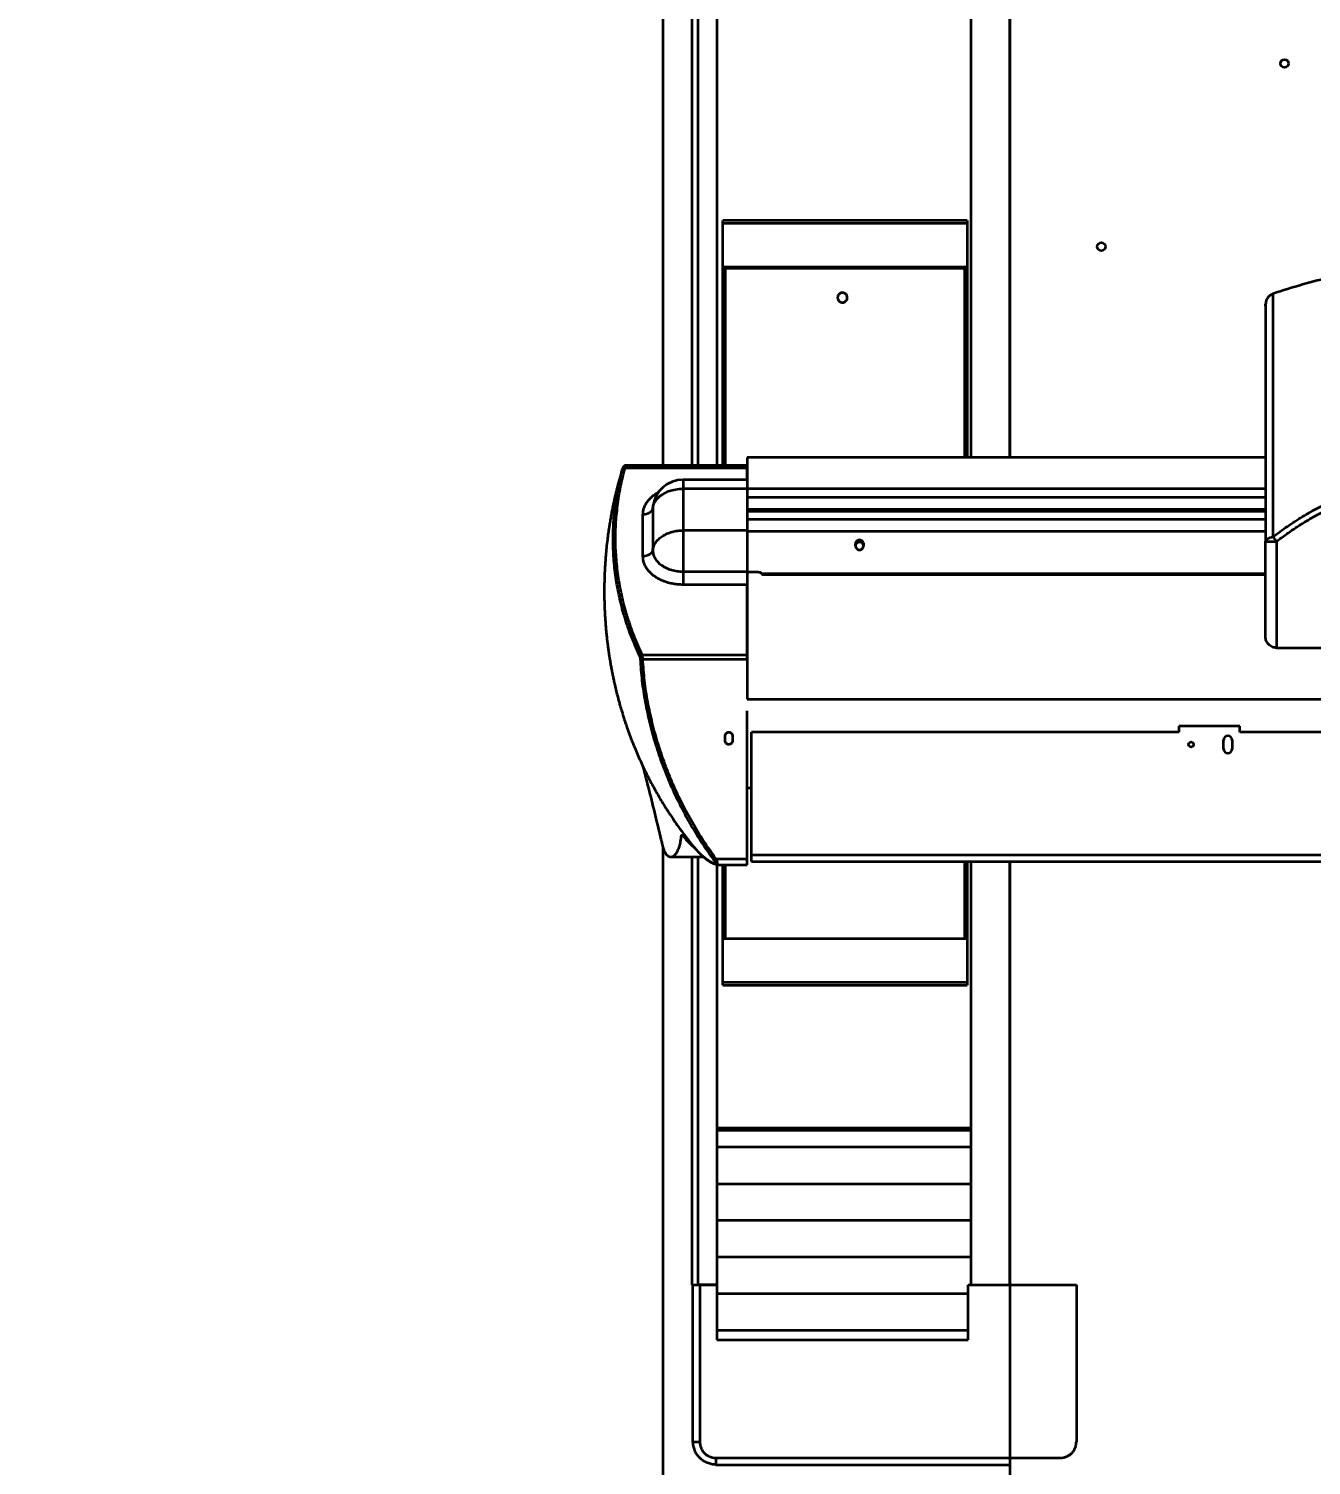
# Model space of a CAD drawing. Header units: millimetres. Extents: x 0 to 420, y 0 to 297.
# Drawn here: x 305.12 to 315.62, y 179.21 to 190.98 of the extents above; entities that cross this region are included whole.
import ezdxf

# ---------------------------------------------------------------- set-up
doc = ezdxf.new("R2010")
doc.units = ezdxf.units.MM
doc.layers.add('尺寸线层', color=150, linetype='Continuous')
doc.styles.add('SLDTEXTSTYLE2', font='TXT', dxfattribs={"width": 0.7})
doc.dimstyles.new('SLDDIMSTYLE0', dxfattribs={"dimtxt": 3.5, "dimasz": 3.302, "dimexe": 0, "dimexo": 0.0625, "dimgap": 0.875, "dimtad": 1, "dimdec": 1, "dimlfac": 100, "dimrnd": 1e-09, "dimzin": 12, "dimdsep": 46, "dimtxsty": 'SLDTEXTSTYLE2', "dimsah": 1, "dimcen": 0.09, "dimadec": 0, "dimazin": 3, "dimtfac": 1, "dimtdec": 3, "dimtofl": 0, "dimtmove": 0, "dimatfit": 3, "dimfxl": 0, "dimfrac": 2, "dimtolj": 1, "dimtzin": 12, "dimarcsym": 0})

# ---------------------------------------------------------------- blocks, each defined once
blk = doc.blocks.new('_D')
at = {"layer": '尺寸线层'}
for p, q in [((291.943, 202.641), (364.688, 202.641)), ((363.688, 202.641), (363.688, 128.58)), ((326.117, 128.58), (364.688, 128.58))]:
    blk.add_line(p, q, dxfattribs=at)
for points in [[(363.688, 202.641), (363.18, 199.339), (364.196, 199.339)], [(363.688, 128.58), (364.196, 131.882), (363.18, 131.882)]]:
    blk.add_solid(points, dxfattribs=at)
at = {"layer": '尺寸线层', "insert": (359.176, 158.538), "char_height": 3.5, "attachment_point": 1, "rotation": 90, "style": 'SLDTEXTSTYLE2'}
blk.add_mtext('7406.11', dxfattribs=at)
blk = doc.blocks.new('_D_6')
at = {"layer": '尺寸线层'}
for p, q in [((91.215, 164.917), (91.215, 234.192)), ((321.315, 165.187), (321.315, 234.192)), ((321.315, 233.192), (91.215, 233.192))]:
    blk.add_line(p, q, dxfattribs=at)
for points in [[(91.215, 233.192), (94.517, 232.684), (94.517, 233.7)], [(321.315, 233.192), (318.013, 233.7), (318.013, 232.684)]]:
    blk.add_solid(points, dxfattribs=at)
at = {"layer": '尺寸线层', "insert": (205.173, 237.704), "char_height": 3.5, "attachment_point": 1, "style": 'SLDTEXTSTYLE2'}
blk.add_mtext('23010', dxfattribs=at)
blk = doc.blocks.new('_D_7')
at = {"layer": '尺寸线层'}
for p, q in [((70.597, 160.402), (70.597, 246.192)), ((332.816, 175.117), (332.816, 246.192)), ((332.816, 245.192), (70.597, 245.192))]:
    blk.add_line(p, q, dxfattribs=at)
for points in [[(70.597, 245.192), (73.899, 244.684), (73.899, 245.7)], [(332.816, 245.192), (329.514, 245.7), (329.514, 244.684)]]:
    blk.add_solid(points, dxfattribs=at)
at = {"layer": '尺寸线层', "insert": (202.876, 249.704), "char_height": 3.5, "attachment_point": 1, "style": 'SLDTEXTSTYLE2'}
blk.add_mtext('26221.85', dxfattribs=at)

msp = doc.modelspace()

# ---------------------------------------------------------------- linework, layer by layer
at = {"color": 7, "linetype": 'Continuous', "lineweight": 35}
for p, q in [((310.317, 187.4008), (310.317, 197.8043)), ((313.1552, 197.8043), (313.1552, 187.466)), ((310.5559, 187.4008), (310.5559, 197.1922)), ((310.6031, 187.4008), (310.6031, 197.1922)), ((310.7552, 197.1922), (310.7552, 187.4008)), ((312.8352, 197.1922), (312.8352, 187.466)), ((313.1552, 187.466), (313.1552, 197.1922)), ((312.8052, 189.4057), (310.8052, 189.4057)), ((310.8052, 189.3807), (310.8052, 189.4057)), ((310.8052, 189.0074), (310.8052, 189.3807)), ((312.8052, 189.3807), (310.8052, 189.3807)), ((312.8052, 189.4057), (312.8052, 189.3807)), ((312.8052, 189.3807), (312.8052, 189.0074)), ((310.8252, 189.0257), (310.8252, 189.0144)), ((310.8252, 189.0257), (312.7852, 189.0257)), ((312.7852, 189.0257), (312.7852, 189.0144)), ((312.7852, 189.0144), (310.8252, 189.0144)), ((310.8252, 189.0144), (310.8252, 187.4008)), ((312.7852, 189.0144), (312.7852, 187.466)), ((310.0051, 187.3803), (311.0052, 187.3803)), ((311.0052, 187.4008), (310.0082, 187.4008)), ((315.25, 187.466), (311.0052, 187.466)), ((311.0052, 187.466), (311.0052, 187.2849)), ((311.0052, 187.2849), (311.0052, 187.3803)), ((309.9619, 187.2968), (309.9583, 187.2836)), ((309.9726, 187.3363), (309.9587, 187.2895)), ((309.9762, 187.3495), (309.9619, 187.2968)), ((309.9762, 187.3495), (309.9771, 187.3502)), ((311.0052, 187.2834), (310.4802, 187.2834)), ((310.4802, 187.2834), (310.4802, 187.2102)), ((310.4802, 187.2102), (310.4802, 186.8688)), ((311.0052, 187.2102), (310.4802, 187.2102)), ((311.0052, 187.2102), (311.0052, 186.8688)), ((315.25, 187.2082), (311.0052, 187.2082)), ((311.0052, 187.1408), (315.25, 187.1408)), ((310.2335, 187.0655), (310.2312, 187.0494)), ((310.2312, 187.0494), (310.2312, 186.7081)), ((311.0052, 187.0418), (315.25, 187.0418)), ((311.0052, 187.0277), (315.25, 187.0277)), ((310.1516, 186.6567), (310.1516, 186.998)), ((315.25, 186.9596), (311.0052, 186.9596)), ((310.4802, 186.8688), (310.4802, 186.692)), ((311.0052, 186.8688), (310.4802, 186.8688)), ((315.25, 186.8606), (311.0052, 186.8606)), ((315.25, 185.998), (315.25, 186.778)), ((315.25, 186.778), (315.34, 186.778)), ((315.34, 186.778), (315.34, 185.908)), ((310.4802, 186.5321), (311.0052, 186.5321)), ((310.4802, 186.5321), (310.4802, 186.4243)), ((311.0052, 186.5285), (311.0948, 186.5285)), ((311.1229, 186.5159), (315.25, 186.5159)), ((311.1248, 186.5106), (311.1248, 186.5086)), ((311.1248, 186.5086), (315.25, 186.5086)), ((311.0052, 186.4243), (310.4802, 186.4243)), ((311.0052, 185.8507), (311.0052, 186.4243)), ((311.0052, 186.4243), (311.0052, 185.4861)), ((310.1453, 185.8507), (311.0052, 185.8507)), ((315.34, 185.908), (315.8103, 185.908)), ((310.15, 185.8153), (311.0052, 185.8153)), ((311.0052, 185.4861), (321.7052, 185.4861)), ((311.0052, 184.1812), (311.0052, 185.3924)), ((314.5404, 185.2662), (314.5404, 185.2162)), ((315.0404, 185.2662), (314.5404, 185.2662)), ((315.0404, 185.2162), (315.0404, 185.2662)), ((310.8252, 185.1464), (310.8252, 185.1864)), ((310.8852, 185.1864), (310.8852, 185.1464)), ((311.0404, 184.2087), (311.0404, 185.2162)), ((314.5404, 185.2162), (311.0404, 185.2162)), ((314.9054, 185.0812), (314.9054, 185.1512)), ((314.9754, 185.1512), (314.9754, 185.0812)), ((321.3704, 185.2162), (315.0404, 185.2162)), ((311.0052, 184.7614), (311.0404, 184.7614)), ((310.4735, 184.372), (310.4668, 184.372)), ((310.5283, 184.3272), (310.564, 184.2826)), ((310.317, 175.0043), (310.317, 184.2711)), ((310.3796, 184.1964), (310.6468, 184.1964)), ((310.5559, 180.6922), (310.5559, 184.1964)), ((310.5796, 184.2636), (310.5829, 184.2608)), ((310.6031, 180.6922), (310.6031, 184.1964)), ((321.6704, 184.2087), (311.0404, 184.2087)), ((311.0404, 184.1587), (311.0404, 184.2087)), ((310.7488, 184.1812), (311.0052, 184.1812)), ((310.7552, 184.1326), (310.7552, 180.6922)), ((310.7576, 184.1318), (310.7639, 184.132)), ((310.7627, 184.1312), (311.0052, 184.1312)), ((310.8252, 184.1312), (310.8252, 183.5257)), ((311.0404, 184.1587), (321.6704, 184.1587)), ((312.7852, 184.1587), (312.7852, 183.5257)), ((312.8352, 184.1587), (312.8352, 180.6922)), ((313.1552, 180.6922), (313.1552, 184.1587)), ((313.1552, 184.1587), (313.1552, 174.1922)), ((310.8052, 183.1707), (310.8052, 183.5439)), ((312.7852, 183.5257), (310.8252, 183.5257)), ((312.8052, 183.5439), (312.8052, 183.1707)), ((310.8052, 183.1707), (312.8052, 183.1707)), ((310.8052, 183.1457), (310.8052, 183.1707)), ((310.8052, 183.1457), (312.8052, 183.1457)), ((312.8052, 183.1707), (312.8052, 183.1457)), ((312.8352, 181.9742), (310.7552, 181.9742)), ((312.8352, 181.9542), (310.7552, 181.9542)), ((312.8352, 181.8192), (310.7552, 181.8192)), ((310.7552, 181.5192), (312.8352, 181.5192)), ((312.8352, 181.2192), (310.7552, 181.2192)), ((312.8352, 180.9192), (310.7552, 180.9192)), ((310.5492, 180.6922), (310.5559, 180.6922)), ((310.5559, 180.6922), (310.6031, 180.6922)), ((310.5608, 179.4076), (310.5608, 180.6922)), ((310.7552, 180.6922), (310.6031, 180.6922)), ((310.6174, 180.6922), (310.6174, 179.4076)), ((310.6174, 180.6922), (310.7552, 180.6922)), ((310.7552, 180.6922), (310.7552, 180.2422)), ((312.8152, 180.2422), (312.8152, 180.6922)), ((312.8152, 180.6922), (313.701, 180.6922)), ((312.8352, 180.6922), (313.1552, 180.6922)), ((313.701, 180.6922), (313.701, 179.4076)), ((312.8152, 180.6192), (310.7552, 180.6192)), ((312.8152, 180.3192), (310.7552, 180.3192)), ((310.7552, 180.2422), (312.8152, 180.2422)), ((310.5566, 179.4037), (310.5608, 179.4076)), ((310.7496, 179.2754), (313.5689, 179.2754)), ((310.7456, 179.2146), (310.7496, 179.2188)), ((310.7496, 179.2188), (313.1552, 179.2188))]:
    msp.add_line(p, q, dxfattribs=at)
at = {"color": 7, "linetype": 'Continuous', "lineweight": 35, "flags": 128}
for points in [[(310.8252, 189.0144), (310.8213, 189.0142), (310.8176, 189.0137), (310.8141, 189.0129), (310.8111, 189.0118), (310.8086, 189.0105), (310.8067, 189.009), (310.8056, 189.0074), (310.8052, 189.0057)], [(312.8052, 189.0057), (312.8048, 189.0074), (312.8037, 189.009), (312.8018, 189.0105), (312.7994, 189.0118), (312.7963, 189.0129), (312.7929, 189.0137), (312.7891, 189.0142), (312.7852, 189.0144)], [(310.2312, 187.0494), (310.2359, 187.071), (310.2443, 187.0919), (310.2563, 187.112), (310.2717, 187.1309), (310.2902, 187.1483), (310.3117, 187.1639), (310.3357, 187.1776), (310.3618, 187.1891), (310.3898, 187.1982), (310.4192, 187.2048), (310.4495, 187.2088), (310.4802, 187.2102)], [(310.2312, 187.0494), (310.2286, 187.0392), (310.2232, 187.0294), (310.2155, 187.0205), (310.2055, 187.0128), (310.1937, 187.0065), (310.1805, 187.0019), (310.1663, 186.999), (310.1516, 186.998)], [(310.2312, 186.7081), (310.2286, 186.6978), (310.2232, 186.6881), (310.2155, 186.6792), (310.2055, 186.6715), (310.1937, 186.6652), (310.1805, 186.6605), (310.1663, 186.6576), (310.1516, 186.6567)]]:
    msp.add_lwpolyline(points, dxfattribs=at)
at = {"color": 7, "linetype": 'Continuous', "lineweight": 35}
for centre, radius in [((315.4052, 190.6922), 0.0332), ((313.9052, 189.1922), 0.0332), ((314.6404, 185.1162), 0.0207)]:
    msp.add_circle(centre, radius, dxfattribs=at)
for centre, radius, start, end in [((310.8252, 189.0057), 0.02, 90, 180), ((312.7852, 189.0057), 0.02, 0, 90), ((310.4802, 187.0334), 0.25, 90, 172.57145), ((314.9404, 185.1512), 0.035, 0, 180), ((314.9404, 185.0812), 0.035, 180, 0), ((310.8252, 183.5457), 0.02, 180, 270), ((312.7852, 183.5457), 0.02, 270, 0)]:
    msp.add_arc(centre, radius, start, end, dxfattribs=at)
for points, knots in [([(318.2886, 188.8169), (318.2083, 188.8424), (318.0478, 188.8934), (317.8021, 188.9532), (317.5539, 189.0004), (317.3033, 189.0338), (317.0514, 189.0535), (316.7987, 189.0594), (316.5461, 189.0516), (316.2943, 189.03), (316.044, 188.9947), (315.7961, 188.9457), (315.5509, 188.8841), (315.3908, 188.8319), (315.3107, 188.8058)], [0, 0, 0, 0, 0.0833335, 0.1666669, 0.2500002, 0.3333337, 0.4166669, 0.5, 0.5833334, 0.6666667, 0.7499993, 0.8333326, 0.9166663, 1, 1, 1, 1]), ([(310.8052, 187.4008), (310.8052, 187.4508), (310.8052, 187.5864), (310.8052, 187.8051), (310.8052, 188.0549), (310.8052, 188.3001), (310.8052, 188.5399), (310.8052, 188.7757), (310.8052, 188.929), (310.8052, 189.0057)], [0, 0, 0, 0, 0.09003843, 0.24375544, 0.39756843, 0.54853773, 0.69940376, 0.84968149, 1, 1, 1, 1]), ([(312.8052, 189.0057), (312.8052, 188.9276), (312.8052, 188.7715), (312.8052, 188.5312), (312.8052, 188.2869), (312.8052, 188.0386), (312.8052, 187.7885), (312.8052, 187.5974), (312.8052, 187.4897), (312.8052, 187.466)], [0, 0, 0, 0, 0.15928364, 0.31853129, 0.47842141, 0.63840094, 0.79848036, 0.95560023, 1, 1, 1, 1]), ([(311.7852, 188.7357), (311.781, 188.7361), (311.7725, 188.7368), (311.7612, 188.7429), (311.7521, 188.752), (311.7462, 188.7639), (311.7444, 188.7778), (311.7477, 188.7921), (311.7561, 188.8044), (311.7681, 188.8127), (311.7815, 188.8162), (311.7945, 188.8152), (311.8061, 188.8105), (311.8159, 188.8024), (311.8229, 188.7912), (311.826, 188.7777), (311.8242, 188.7633), (311.8172, 188.7502), (311.8061, 188.7406), (311.7947, 188.7362), (311.7876, 188.7358), (311.7852, 188.7357)], [0, 0, 0, 0, 0.048343, 0.0966283, 0.1464969, 0.2001457, 0.257908, 0.3184573, 0.3787669, 0.4354683, 0.4871406, 0.5351494, 0.5822773, 0.6311981, 0.6837964, 0.740735, 0.8009455, 0.8615767, 0.9192389, 0.972147, 1, 1, 1, 1]), ([(315.3107, 188.8057), (315.3091, 188.8051), (315.3058, 188.8039), (315.2986, 188.8007), (315.2893, 188.7953), (315.2793, 188.7875), (315.27, 188.7777), (315.2617, 188.7653), (315.2553, 188.7498), (315.2508, 188.731), (315.2503, 188.7163), (315.25, 188.7085)], [0, 0, 0, 0, 0.0328751, 0.0657029, 0.1372681, 0.2250199, 0.3340026, 0.4662843, 0.6222937, 0.8011309, 1, 1, 1, 1]), ([(315.3107, 188.8057), (315.3107, 188.8057), (315.3107, 188.8058), (315.3107, 188.8057), (315.3107, 188.8056)], [0, 0, 0, 0, 0.5373118, 1, 1, 1, 1]), ([(315.3107, 188.8056), (315.3107, 188.8046), (315.3107, 188.8026), (315.3107, 188.7912), (315.3107, 188.7754), (315.3107, 188.7535), (315.3107, 188.7252), (315.3107, 188.69), (315.3107, 188.6446), (315.3107, 188.5876), (315.3107, 188.5179), (315.3107, 188.4439), (315.3107, 188.3506), (315.3107, 188.2354), (315.3107, 188.0965), (315.3107, 187.9514), (315.3107, 187.801), (315.3107, 187.6334), (315.3107, 187.4475), (315.3107, 187.2425), (315.3107, 187.0323), (315.3107, 186.8878), (315.3107, 186.8156)], [0, 0, 0, 0, 0.0225141, 0.0452405, 0.0675741, 0.0895092, 0.1182773, 0.1467322, 0.1750569, 0.217311, 0.2592954, 0.3009025, 0.3423351, 0.4085093, 0.4746131, 0.5406772, 0.606668, 0.6724423, 0.754343, 0.8362255, 0.918134, 1, 1, 1, 1]), ([(315.25, 188.7085), (315.25, 188.7121), (315.25, 188.7192), (315.25, 188.7215), (315.25, 188.7191), (315.25, 188.7124), (315.25, 188.7023), (315.25, 188.6849), (315.25, 188.6574), (315.25, 188.6171), (315.25, 188.5656), (315.25, 188.5018), (315.25, 188.426), (315.25, 188.3446), (315.25, 188.2584), (315.25, 188.1581), (315.25, 188.0439), (315.25, 187.9145), (315.25, 187.7747), (315.25, 187.624), (315.25, 187.4628), (315.25, 187.2972), (315.25, 187.1277), (315.25, 186.955), (315.25, 186.8369), (315.25, 186.778)], [0, 0, 0, 0, 0.0164085, 0.033122, 0.0500572, 0.0665217, 0.0832964, 0.1002609, 0.1334555, 0.1663759, 0.2001968, 0.2449469, 0.2897445, 0.3337803, 0.3787192, 0.4238695, 0.4827773, 0.5411603, 0.60053, 0.666938, 0.7336256, 0.8003468, 0.8668799, 0.9335388, 1, 1, 1, 1]), ([(310.1269, 185.8358), (310.1037, 185.8876), (310.0575, 185.991), (310.0035, 186.1485), (309.9609, 186.3062), (309.9306, 186.4639), (309.9122, 186.6207), (309.9054, 186.776), (309.9096, 186.9293), (309.9247, 187.08), (309.9492, 187.2276), (309.9738, 187.3244), (309.9861, 187.3723)], [0, 0, 0, 0, 0.10479758, 0.20886309, 0.31205707, 0.41424732, 0.51530966, 0.61512876, 0.7135986, 0.81062293, 0.90611547, 1, 1, 1, 1]), ([(310.1453, 185.8507), (310.1232, 185.8999), (310.0791, 185.9983), (310.0266, 186.1489), (309.9843, 186.3011), (309.9533, 186.4547), (309.9335, 186.609), (309.925, 186.7638), (309.9276, 186.9189), (309.9418, 187.0737), (309.9664, 187.2278), (309.9922, 187.3295), (310.0051, 187.3803)], [0, 0, 0, 0, 0.0998871, 0.1999467, 0.3000334, 0.400135, 0.5000026, 0.5998679, 0.6999769, 0.8000355, 0.9001344, 1, 1, 1, 1]), ([(309.9861, 187.3723), (309.9868, 187.3752), (309.9884, 187.3809), (309.9894, 187.3858), (309.9894, 187.3876), (309.9883, 187.3856), (309.9862, 187.3803), (309.9834, 187.3721), (309.98, 187.3617), (309.9774, 187.3536), (309.9762, 187.3495)], [0, 0, 0, 0, 0.1240081, 0.2484277, 0.3733887, 0.4984022, 0.6239305, 0.7495793, 0.8750313, 1, 1, 1, 1]), ([(310.0082, 187.4008), (310.008, 187.4008), (310.0076, 187.4008), (310.0067, 187.4007), (310.005, 187.4005), (310.0012, 187.3994), (309.9974, 187.3958), (309.9926, 187.3885), (309.988, 187.3791), (309.9825, 187.3661), (309.9787, 187.3558), (309.9768, 187.3503)], [0, 0, 0, 0, 0.0072098, 0.0152698, 0.0352872, 0.0951678, 0.2996483, 0.4423952, 0.6087967, 0.7958959, 1, 1, 1, 1]), ([(309.9861, 187.3723), (309.9868, 187.3737), (309.9883, 187.3764), (309.9929, 187.3792), (309.9986, 187.3807), (310.0029, 187.3804), (310.0051, 187.3803)], [0, 0, 0, 0, 0.2499639, 0.4999279, 0.749768, 1, 1, 1, 1]), ([(310.0051, 187.3803), (310.0058, 187.3843), (310.0074, 187.3922), (310.0084, 187.3994), (310.0083, 187.4003), (310.0082, 187.4007)], [0, 0, 0, 0, 0.3395836, 0.6703661, 1, 1, 1, 1]), ([(309.9571, 187.2839), (309.9565, 187.2817), (309.9529, 187.2688), (309.947, 187.2467), (309.9395, 187.2176), (309.9319, 187.187), (309.9242, 187.155), (309.9169, 187.1229), (309.9099, 187.091), (309.9027, 187.0565), (309.895, 187.0172), (309.8873, 186.975), (309.8803, 186.9338), (309.8734, 186.8908), (309.8667, 186.8444), (309.8594, 186.788), (309.8525, 186.7268), (309.8468, 186.6651), (309.8426, 186.6095), (309.8395, 186.56), (309.8372, 186.5109), (309.8355, 186.4599), (309.8345, 186.4049), (309.8345, 186.3512), (309.835, 186.307), (309.8359, 186.2733), (309.8367, 186.2463), (309.8379, 186.2166), (309.8395, 186.1839), (309.8414, 186.1513), (309.8435, 186.1207), (309.8458, 186.0904), (309.8484, 186.0604), (309.8511, 186.0314), (309.8539, 186.0036), (309.8574, 185.9722), (309.8614, 185.9391), (309.8653, 185.909), (309.8686, 185.8856), (309.8716, 185.8644), (309.8752, 185.8404), (309.8795, 185.8136), (309.8845, 185.7836), (309.8904, 185.7504), (309.8973, 185.7139), (309.9045, 185.6775), (309.9123, 185.641), (309.9214, 185.5999), (309.9304, 185.5621), (309.9386, 185.529), (309.9458, 185.5011), (309.9538, 185.471), (309.9621, 185.4415), (309.9699, 185.4142), (309.9815, 185.3751), (309.9967, 185.3265), (310.0164, 185.2673), (310.0365, 185.2105), (310.0595, 185.1494), (310.0829, 185.0909), (310.1068, 185.0342), (310.1301, 184.9817), (310.1534, 184.9316), (310.1754, 184.8864), (310.1956, 184.8464), (310.2156, 184.8079), (310.2367, 184.7687), (310.2602, 184.7265), (310.2851, 184.6834), (310.3097, 184.6424), (310.3286, 184.6119), (310.3431, 184.5889), (310.3569, 184.5673), (310.3748, 184.5399), (310.4001, 184.5022), (310.4344, 184.4527), (310.4793, 184.3906), (310.5133, 184.3467), (310.5316, 184.3231)], [0, 0, 0, 0, 0.0022023, 0.0126888, 0.0220001, 0.0311641, 0.0427981, 0.0530938, 0.0623208, 0.0735556, 0.0863316, 0.0999773, 0.1138275, 0.1256249, 0.1408246, 0.1575707, 0.1787946, 0.1983372, 0.2153254, 0.2307453, 0.2445379, 0.26088, 0.2783439, 0.2957262, 0.3108394, 0.3194125, 0.3271115, 0.3359678, 0.347064, 0.3576317, 0.3663416, 0.3756948, 0.3859152, 0.3944911, 0.4028633, 0.4119854, 0.4239977, 0.4340154, 0.4404751, 0.4461397, 0.4540004, 0.4633182, 0.471527, 0.4826547, 0.4949494, 0.5065888, 0.5175899, 0.5302526, 0.5464978, 0.5543623, 0.5625775, 0.573942, 0.5840157, 0.5918232, 0.6010519, 0.6231294, 0.6405854, 0.6611687, 0.6814524, 0.7036419, 0.722646, 0.7418693, 0.7602325, 0.7771235, 0.7912365, 0.804555, 0.8203092, 0.8358725, 0.8527665, 0.8696178, 0.8829498, 0.889457, 0.8982702, 0.9094209, 0.9229051, 0.9445021, 0.9702118, 1, 1, 1, 1]), ([(311.0052, 187.2826), (311.0052, 187.2828), (311.0052, 187.284), (311.0052, 187.2777), (311.0052, 187.2635), (311.0052, 187.2411), (311.0052, 187.2205), (311.0052, 187.2102)], [0, 0, 0, 0, 0.0578949, 0.2934212, 0.5289474, 0.7644737, 1, 1, 1, 1]), ([(310.1516, 186.998), (310.1521, 187.0075), (310.153, 187.0267), (310.1609, 187.0554), (310.1728, 187.0817), (310.1879, 187.1051), (310.2048, 187.1255), (310.2247, 187.1448), (310.2475, 187.1625), (310.2668, 187.1754), (310.2791, 187.1816), (310.2822, 187.1832)], [0, 0, 0, 0, 0.1320667, 0.2682132, 0.4082024, 0.5176274, 0.6270697, 0.738823, 0.8505941, 0.9623475, 1, 1, 1, 1]), ([(315.3107, 186.8156), (315.3499, 186.845), (315.4283, 186.9037), (315.5522, 186.9831), (315.68, 187.0563), (315.7685, 187.0985), (315.8128, 187.1196)], [0, 0, 0, 0, 0.2495458, 0.49969, 0.7499809, 1, 1, 1, 1]), ([(315.34, 186.778), (315.3769, 186.8058), (315.4509, 186.8615), (315.5677, 186.937), (315.6878, 187.007), (315.771, 187.0476), (315.8125, 187.0679)], [0, 0, 0, 0, 0.2499405, 0.4997138, 0.7507144, 1, 1, 1, 1]), ([(311.9248, 186.7086), (311.9215, 186.7089), (311.915, 186.7097), (311.9054, 186.7155), (311.8972, 186.7249), (311.891, 186.7381), (311.8888, 186.7535), (311.8921, 186.7687), (311.9004, 186.7803), (311.9114, 186.7871), (311.923, 186.7896), (311.9343, 186.7883), (311.9444, 186.7837), (311.9525, 186.7761), (311.9581, 186.7658), (311.9604, 186.7531), (311.9587, 186.7387), (311.9526, 186.7251), (311.9436, 186.7151), (311.9341, 186.7095), (311.9277, 186.7089), (311.9248, 186.7086)], [0, 0, 0, 0, 0.0405849, 0.080972, 0.1373831, 0.1948861, 0.2633445, 0.33209, 0.3928374, 0.4453997, 0.4932871, 0.5392548, 0.584974, 0.6318055, 0.6813685, 0.7357165, 0.7968756, 0.8650092, 0.9202551, 0.9631112, 1, 1, 1, 1]), ([(315.25, 186.778), (315.2508, 186.7821), (315.2525, 186.7904), (315.2657, 186.8015), (315.2851, 186.8106), (315.3022, 186.814), (315.3107, 186.8156)], [0, 0, 0, 0, 0.25013198, 0.49997711, 0.75000097, 1, 1, 1, 1]), ([(311.9585, 186.7434), (311.9579, 186.7468), (311.9563, 186.7549), (311.9486, 186.765), (311.9377, 186.7719), (311.926, 186.7743), (311.9149, 186.7728), (311.905, 186.7681), (311.8971, 186.7603), (311.8922, 186.7519), (311.8914, 186.746), (311.8911, 186.744)], [0, 0, 0, 0, 0.1047311, 0.2514262, 0.3783677, 0.4918785, 0.6000271, 0.7076227, 0.818518, 0.937311, 1, 1, 1, 1]), ([(310.4802, 186.4243), (310.4669, 186.4246), (310.4397, 186.4253), (310.3991, 186.4309), (310.3619, 186.4393), (310.3288, 186.45), (310.2999, 186.4619), (310.2726, 186.476), (310.2474, 186.4921), (310.2247, 186.5099), (310.2048, 186.5292), (310.1879, 186.5496), (310.1728, 186.573), (310.1609, 186.5993), (310.153, 186.628), (310.1521, 186.6472), (310.1516, 186.6567)], [0, 0, 0, 0, 0.07763203, 0.15766227, 0.23995132, 0.304274, 0.36860688, 0.43429822, 0.49999998, 0.56569133, 0.63139309, 0.69571576, 0.76004864, 0.84232866, 0.92236338, 1, 1, 1, 1]), ([(311.0948, 186.5285), (311.0981, 186.5282), (311.1049, 186.5278), (311.1138, 186.5243), (311.1198, 186.5201), (311.122, 186.517), (311.1229, 186.5159)], [0, 0, 0, 0, 0.2771741, 0.5543578, 0.83124, 1, 1, 1, 1]), ([(311.1229, 186.5159), (311.1236, 186.5144), (311.1247, 186.5123), (311.1247, 186.511), (311.1248, 186.5106)], [0, 0, 0, 0, 0.7164345, 1, 1, 1, 1]), ([(315.34, 185.908), (315.3344, 185.9083), (315.3229, 185.9089), (315.3059, 185.9141), (315.2897, 185.9225), (315.2754, 185.9343), (315.2639, 185.9487), (315.2557, 185.9647), (315.2508, 185.9813), (315.2502, 185.9925), (315.25, 185.998)], [0, 0, 0, 0, 0.0962166, 0.2015795, 0.3180133, 0.4457168, 0.5824622, 0.7239217, 0.8647766, 1, 1, 1, 1]), ([(310.1269, 185.8358), (310.1278, 185.8376), (310.1294, 185.8412), (310.1343, 185.8458), (310.1398, 185.849), (310.1434, 185.8501), (310.1453, 185.8507)], [0, 0, 0, 0, 0.2797034, 0.5593103, 0.7795434, 1, 1, 1, 1]), ([(310.15, 185.8153), (310.1496, 185.8216), (310.1491, 185.8313), (310.1472, 185.843), (310.1459, 185.8481), (310.1453, 185.8507)], [0, 0, 0, 0, 0.4789074, 0.7342507, 1, 1, 1, 1]), ([(310.1317, 185.8144), (310.1315, 185.8164), (310.1312, 185.8205), (310.1302, 185.8262), (310.1288, 185.8314), (310.1275, 185.8343), (310.1269, 185.8358)], [0, 0, 0, 0, 0.2496196, 0.4995496, 0.7499975, 1, 1, 1, 1]), ([(310.1317, 185.8144), (310.1327, 185.8145), (310.1348, 185.8146), (310.141, 185.8149), (310.1466, 185.8151), (310.15, 185.8153)], [0, 0, 0, 0, 0.2807791, 0.5614979, 1, 1, 1, 1]), ([(310.7332, 184.1697), (310.6988, 184.2178), (310.6301, 184.3141), (310.5379, 184.466), (310.4537, 184.6226), (310.3786, 184.7836), (310.3125, 184.9483), (310.2557, 185.1164), (310.2083, 185.2877), (310.1712, 185.4616), (310.1438, 185.6373), (310.1357, 185.7554), (310.1317, 185.8144)], [0, 0, 0, 0, 0.0998399, 0.1999154, 0.3000699, 0.4001257, 0.4999338, 0.599757, 0.6998463, 0.8000277, 0.9001166, 1, 1, 1, 1]), ([(310.7488, 184.1812), (310.7147, 184.229), (310.6464, 184.3246), (310.5547, 184.4755), (310.4709, 184.6311), (310.3961, 184.7912), (310.3303, 184.9549), (310.2737, 185.1222), (310.2265, 185.2926), (310.1894, 185.4655), (310.1622, 185.6399), (310.1541, 185.757), (310.15, 185.8153)], [0, 0, 0, 0, 0.0997043, 0.1997664, 0.2999872, 0.4001726, 0.5000108, 0.5999449, 0.7002483, 0.8005214, 0.9006147, 1, 1, 1, 1]), ([(310.1491, 184.9413), (310.1606, 184.8973), (310.2072, 184.7201), (310.2495, 184.5426), (310.2814, 184.4091)], [0, 0, 0, 0, 0.2481633, 1, 1, 1, 1]), ([(310.2818, 184.4092), (310.2832, 184.4031), (310.2869, 184.3874), (310.293, 184.362), (310.2999, 184.3343), (310.3065, 184.3084), (310.3127, 184.2857), (310.3184, 184.2663), (310.3229, 184.2523), (310.3264, 184.2425), (310.3279, 184.2392), (310.3287, 184.2376)], [0, 0, 0, 0, 0.0751672, 0.1952235, 0.3187519, 0.4389096, 0.5626219, 0.6814753, 0.8039326, 0.9009463, 1, 1, 1, 1]), ([(310.3287, 184.2376), (310.3332, 184.2301), (310.3423, 184.2151), (310.3578, 184.2019), (310.3741, 184.1955), (310.3908, 184.1968), (310.4074, 184.2058), (310.4233, 184.2226), (310.4379, 184.2473), (310.4505, 184.2804), (310.4608, 184.3211), (310.4648, 184.355), (310.4668, 184.372)], [0, 0, 0, 0, 0.0975087, 0.1950765, 0.2925882, 0.3922012, 0.4918738, 0.5914853, 0.693045, 0.7946029, 0.8973027, 1, 1, 1, 1]), ([(310.4668, 184.372), (310.4672, 184.3732), (310.468, 184.3757), (310.4722, 184.3737), (310.4761, 184.3695), (310.478, 184.3675)], [0, 0, 0, 0, 0.3397513, 0.6787654, 1, 1, 1, 1]), ([(310.478, 184.3675), (310.4949, 184.3486), (310.5281, 184.3113), (310.5626, 184.2793), (310.5796, 184.2636)], [0, 0, 0, 0, 0.5098972, 1, 1, 1, 1]), ([(310.564, 184.2826), (310.5763, 184.2683), (310.6009, 184.2396), (310.6382, 184.2033), (310.6754, 184.1732), (310.7122, 184.1502), (310.7352, 184.143), (310.7466, 184.1394)], [0, 0, 0, 0, 0.1992748, 0.3993347, 0.6000101, 0.8003343, 1, 1, 1, 1]), ([(310.5702, 184.2755), (310.5776, 184.2669), (310.5926, 184.2492), (310.6143, 184.2265), (310.6341, 184.2074), (310.6505, 184.1929), (310.6622, 184.1833), (310.6703, 184.1771), (310.6756, 184.1731), (310.6804, 184.1696), (310.6855, 184.166), (310.6929, 184.1611), (310.7038, 184.1543), (310.7188, 184.146), (310.7374, 184.1375), (310.7506, 184.1338), (310.7578, 184.1318)], [0, 0, 0, 0, 0.1202361, 0.246704, 0.3535754, 0.4406079, 0.5111689, 0.5420429, 0.5699823, 0.5949859, 0.6181664, 0.6508051, 0.7090336, 0.786625, 0.8835873, 1, 1, 1, 1]), ([(310.7332, 184.1697), (310.7338, 184.1701), (310.7349, 184.171), (310.7387, 184.1737), (310.7434, 184.1773), (310.747, 184.1799), (310.7488, 184.1812)], [0, 0, 0, 0, 0.249959, 0.4999253, 0.7497591, 1, 1, 1, 1]), ([(310.7466, 184.1394), (310.7472, 184.1394), (310.7485, 184.1394), (310.749, 184.1411), (310.7483, 184.1442), (310.7466, 184.1485), (310.744, 184.1534), (310.7397, 184.1605), (310.7358, 184.166), (310.7332, 184.1697)], [0, 0, 0, 0, 0.1248743, 0.2499872, 0.3746334, 0.5001372, 0.6255348, 0.7504609, 1, 1, 1, 1]), ([(310.7466, 184.1394), (310.7476, 184.1382), (310.7495, 184.1358), (310.7533, 184.1333), (310.7561, 184.132), (310.7576, 184.1318), (310.7576, 184.1318)], [0, 0, 0, 0, 0.33315729, 0.66631643, 0.99942883, 1, 1, 1, 1]), ([(310.7638, 184.1321), (310.7641, 184.1327), (310.7645, 184.1342), (310.7638, 184.1391), (310.7622, 184.1459), (310.7596, 184.1541), (310.7555, 184.1657), (310.7514, 184.1751), (310.7488, 184.1812)], [0, 0, 0, 0, 0.1334713, 0.2816343, 0.4369024, 0.5767014, 0.7256245, 1, 1, 1, 1]), ([(310.7627, 184.1315), (310.7632, 184.1314), (310.7637, 184.1312), (310.7638, 184.132), (310.7638, 184.1321)], [0, 0, 0, 0, 0.8489325, 1, 1, 1, 1]), ([(310.8052, 183.5457), (310.8052, 183.5466), (310.8052, 183.5485), (310.8052, 183.5638), (310.8052, 183.5881), (310.8052, 183.6226), (310.8052, 183.6666), (310.8052, 183.7201), (310.8052, 183.7827), (310.8052, 183.8547), (310.8052, 183.9416), (310.8052, 184.0324), (310.8052, 184.1026), (310.8052, 184.1312)], [0, 0, 0, 0, 0.0913585, 0.1827184, 0.2743377, 0.3659611, 0.4577557, 0.547913, 0.6381552, 0.728398, 0.8186408, 0.9260617, 1, 1, 1, 1]), ([(311.0052, 184.1315), (311.0052, 184.1315), (311.0052, 184.1314), (311.0052, 184.1338), (311.0052, 184.1381), (311.0052, 184.1443), (311.0052, 184.1521), (311.0052, 184.1611), (311.0052, 184.171), (311.0052, 184.1778), (311.0052, 184.1812)], [0, 0, 0, 0, 0.0825314, 0.2135984, 0.3446653, 0.4757323, 0.6067992, 0.7378661, 0.8689331, 1, 1, 1, 1]), ([(312.8052, 184.1587), (312.8052, 184.1251), (312.8052, 184.0555), (312.8052, 183.962), (312.8052, 183.8755), (312.8052, 183.7985), (312.8052, 183.7313), (312.8052, 183.6739), (312.8052, 183.6271), (312.8052, 183.5906), (312.8052, 183.5648), (312.8052, 183.5486), (312.8052, 183.5467), (312.8052, 183.5457)], [0, 0, 0, 0, 0.0844613, 0.1749071, 0.2653535, 0.3558, 0.4480917, 0.5402941, 0.6324931, 0.7245106, 0.8165241, 0.908263, 1, 1, 1, 1]), ([(310.7496, 179.2188), (310.7375, 179.2198), (310.7131, 179.2218), (310.6779, 179.2332), (310.6451, 179.2506), (310.6163, 179.2744), (310.5926, 179.3032), (310.5751, 179.336), (310.5638, 179.3712), (310.5618, 179.3955), (310.5608, 179.4076)], [0, 0, 0, 0, 0.1237532, 0.2484982, 0.3741259, 0.5001804, 0.6261206, 0.7516764, 0.8765677, 1, 1, 1, 1]), ([(310.6174, 179.4076), (310.6179, 179.3989), (310.6188, 179.3816), (310.6262, 179.3564), (310.6382, 179.3331), (310.6547, 179.3128), (310.675, 179.2962), (310.6983, 179.2843), (310.7235, 179.2768), (310.7409, 179.2759), (310.7496, 179.2754)], [0, 0, 0, 0, 0.1247998, 0.249974, 0.3749439, 0.4998198, 0.6248077, 0.7498491, 0.8748723, 1, 1, 1, 1]), ([(313.5689, 179.2754), (313.5775, 179.2759), (313.5949, 179.2768), (313.6201, 179.2843), (313.6434, 179.2963), (313.6637, 179.3127), (313.6803, 179.3331), (313.6922, 179.3564), (313.6997, 179.3815), (313.7006, 179.3989), (313.701, 179.4076)], [0, 0, 0, 0, 0.1250456, 0.2501478, 0.3749132, 0.4999743, 0.6248599, 0.7498031, 0.8750301, 1, 1, 1, 1])]:
    msp.add_open_spline(points, degree=3, knots=knots, dxfattribs=at)
for points in [[(311.0052, 187.3803), (311.0052, 187.3843), (311.0052, 187.3922), (311.0052, 187.3993), (311.0052, 187.4003), (311.0052, 187.4008)], [(310.2312, 186.7081), (310.2335, 186.7189), (310.2379, 186.7405), (310.2551, 186.7711), (310.2794, 186.7991), (310.3107, 186.8233), (310.3477, 186.8432), (310.3893, 186.8577), (310.434, 186.8671), (310.4648, 186.8682), (310.4802, 186.8688)], [(311.0052, 186.8688), (311.0052, 186.8573), (311.0052, 186.8344), (311.0052, 186.7934), (311.0052, 186.7495), (311.0052, 186.7035), (311.0052, 186.6571), (311.0052, 186.612), (311.0052, 186.5692), (311.0052, 186.5444), (311.0052, 186.5321)], [(315.3107, 186.8156), (315.3153, 186.8097), (315.3244, 186.798), (315.3348, 186.7847), (315.34, 186.778)], [(310.2312, 186.7081), (310.2322, 186.6966), (310.234, 186.6735), (310.2488, 186.6403), (310.2718, 186.6097), (310.303, 186.5828), (310.341, 186.5608), (310.3843, 186.5445), (310.4313, 186.534), (310.4639, 186.5327), (310.4802, 186.5321)], [(310.4802, 186.692), (310.4802, 186.6776), (310.4802, 186.6486), (310.4802, 186.6066), (310.4802, 186.5668), (310.4802, 186.5436), (310.4802, 186.5321)], [(311.0052, 186.5321), (311.0052, 186.5238), (311.0052, 186.5073), (311.0052, 186.4772), (311.0052, 186.4475), (311.0052, 186.432), (311.0052, 186.4243)], [(311.0052, 185.8153), (311.0052, 185.8186), (311.0052, 185.8251), (311.0052, 185.8345), (311.0052, 185.8433), (311.0052, 185.8482), (311.0052, 185.8507)], [(310.8252, 185.1864), (310.8257, 185.1903), (310.8266, 185.1982), (310.8335, 185.2082), (310.8434, 185.2148), (310.8552, 185.2172), (310.867, 185.2148), (310.8769, 185.2082), (310.8839, 185.1982), (310.8848, 185.1903), (310.8852, 185.1864)], [(310.8852, 185.1464), (310.8848, 185.1425), (310.8839, 185.1346), (310.8769, 185.1246), (310.867, 185.118), (310.8552, 185.1156), (310.8434, 185.118), (310.8335, 185.1246), (310.8266, 185.1346), (310.8257, 185.1425), (310.8252, 185.1464)], [(310.5608, 179.4076), (310.5633, 179.4076), (310.5685, 179.4076), (310.5822, 179.4076), (310.5989, 179.4076), (310.6112, 179.4076), (310.6174, 179.4076)], [(310.7496, 179.2754), (310.7496, 179.2693), (310.7496, 179.2569), (310.7496, 179.2402), (310.7496, 179.2265), (310.7496, 179.2214), (310.7496, 179.2188)]]:
    msp.add_open_spline(points, degree=3, dxfattribs=at)

# ---------------------------------------------------------------- dimensions: what is measured, and where the dimension line sits
at = {"layer": '尺寸线层'}
for base, p1, p2, angle, picture, middle in [((70.597, 245.1922), (332.8156, 175.1167), (70.597, 160.4022), 0, '_D_7', (209.0129, 245.1922)), ((91.2154, 233.1922), (321.3154, 165.1871), (91.2154, 164.9172), 0, '_D_6', (209.0129, 233.1922)), ((363.6876, 128.5802), (291.9431, 202.6412), (326.1167, 128.5802), 90, '_D', (363.6876, 163.9067))]:
    dim = msp.add_linear_dim(base=base, p1=p1, p2=p2, angle=angle, dimstyle='SLDDIMSTYLE0', dxfattribs=at)
    dim.commit()
    dim.dimension.update_dxf_attribs({"geometry": picture, "text_midpoint": middle, "dimtype": 160})

doc.saveas('drawing.dxf')
